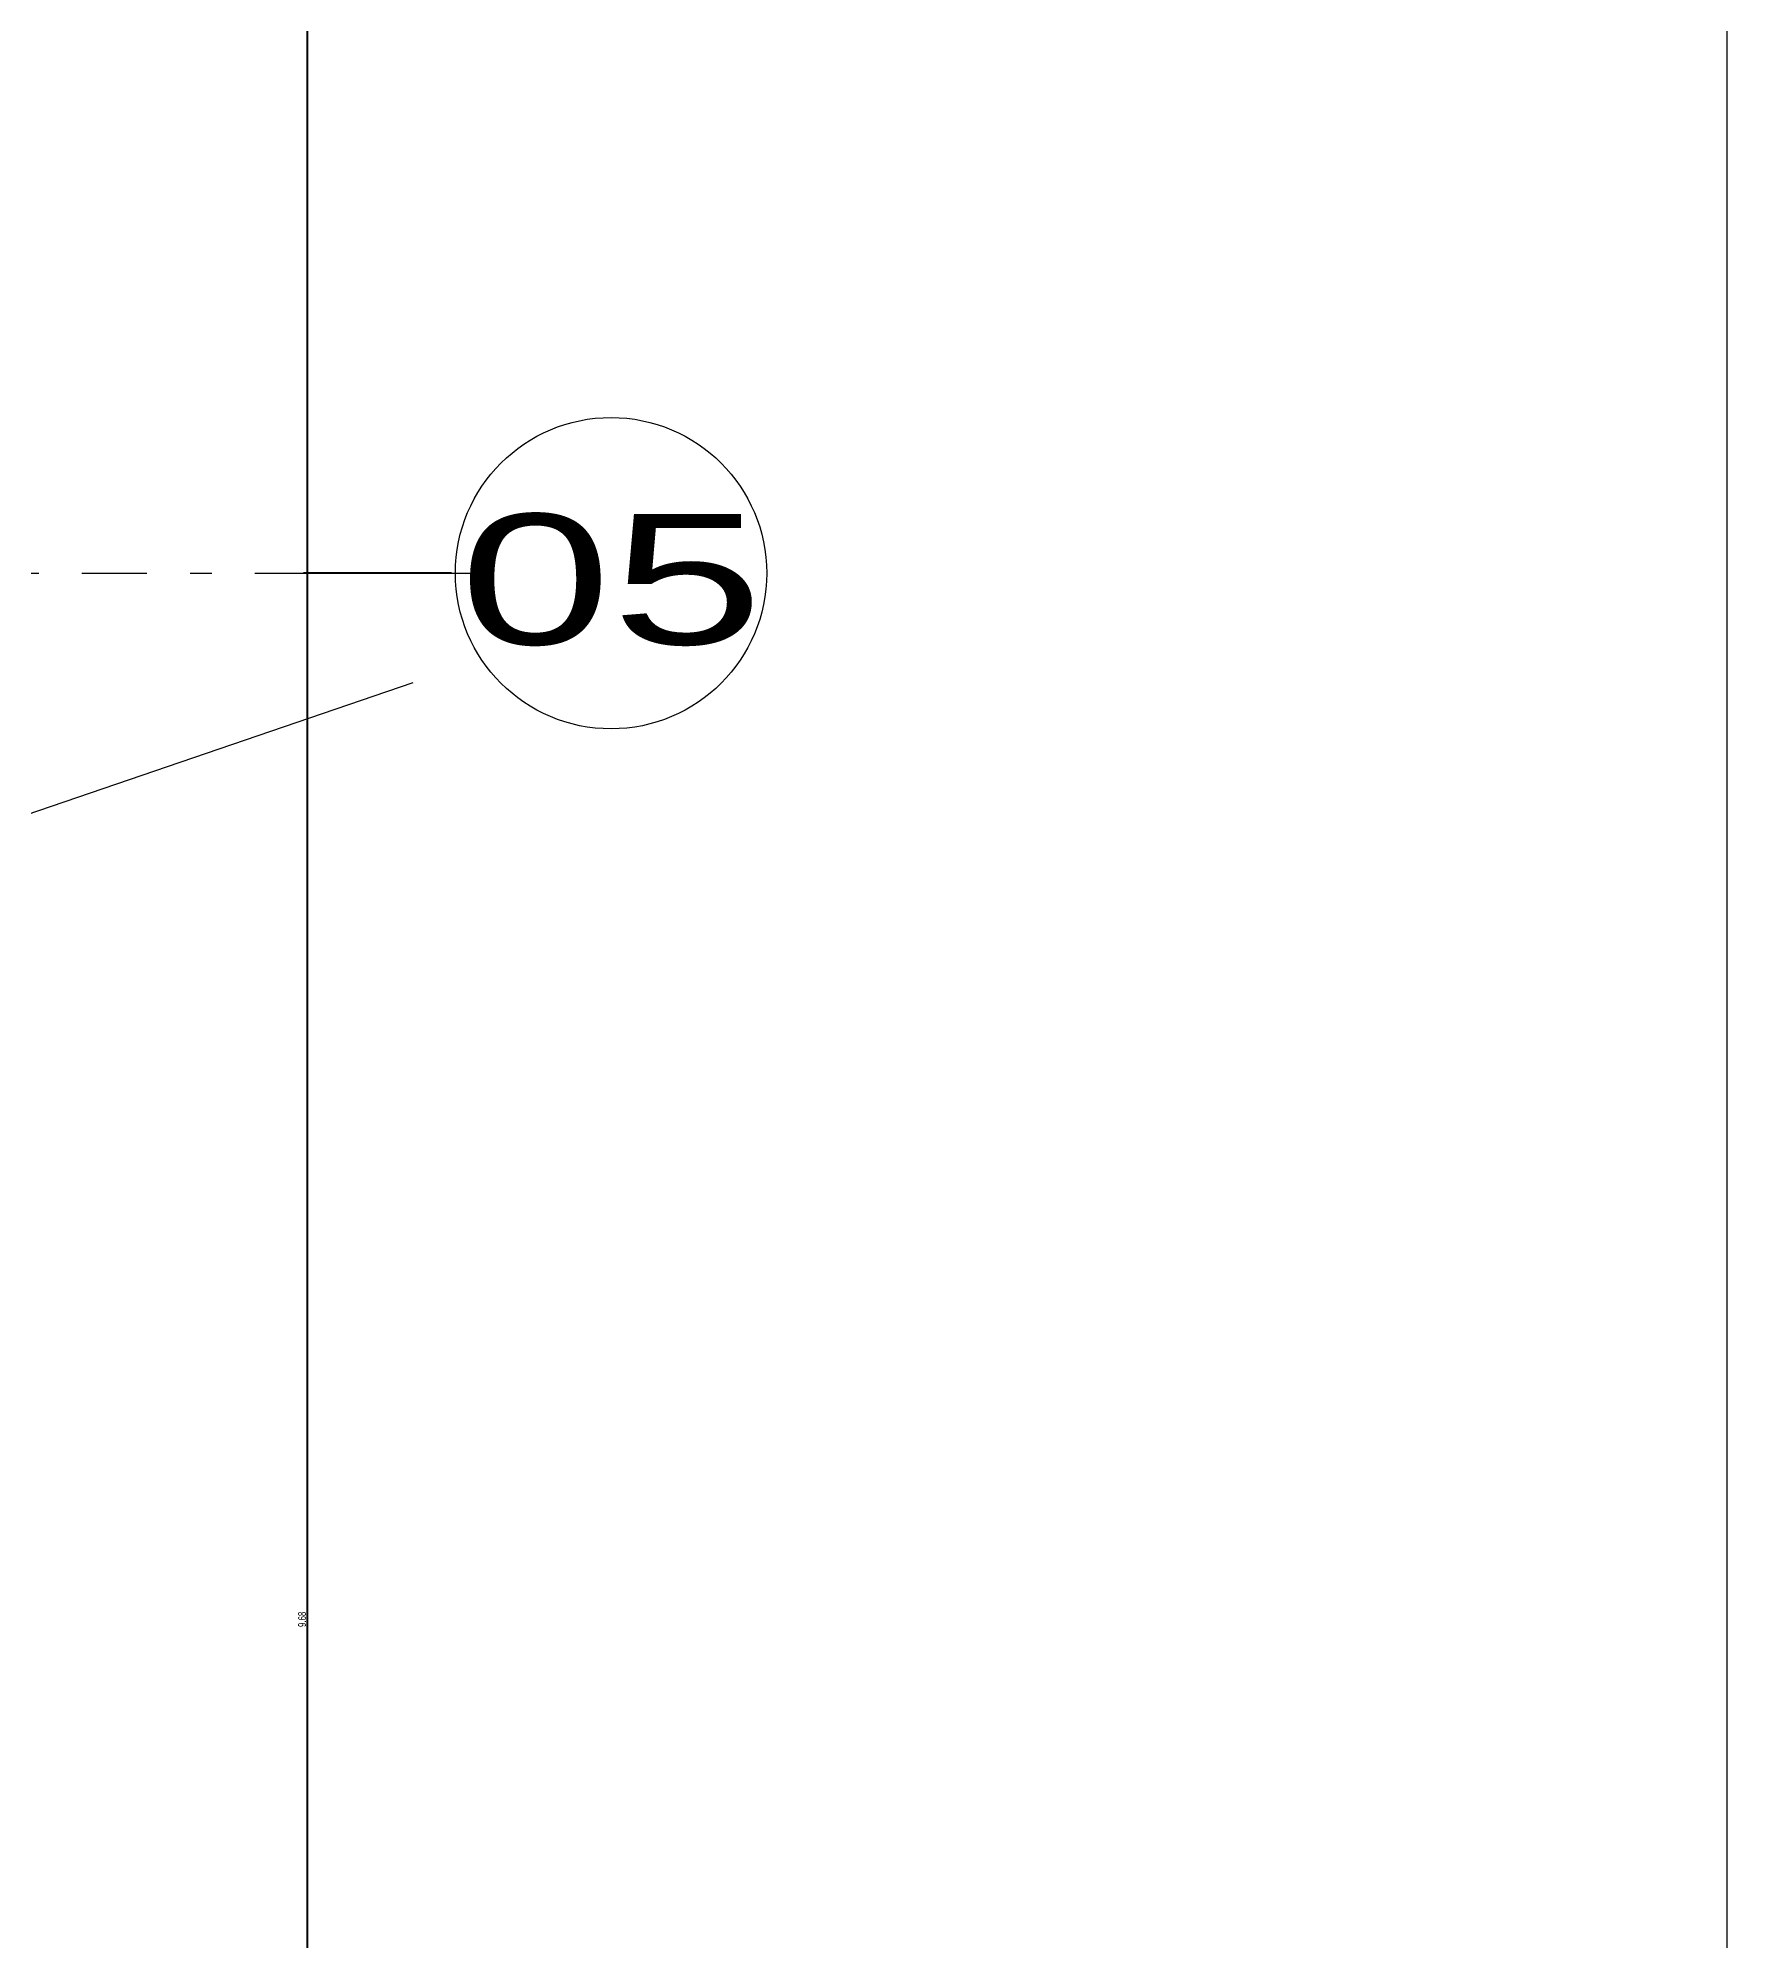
# Model space of a CAD drawing. Header units: millimetres. Extents: x 3781 to 4924, y 1639 to 1721.
# Drawn here: x 3939.69 to 3947.5, y 1661.88 to 1670.68 of the extents above; entities that cross this region are included whole.
import ezdxf

# ---------------------------------------------------------------- set-up
doc = ezdxf.new("R2010")
doc.units = ezdxf.units.MM
doc.linetypes.add('CENTER', pattern=[0.7, 0.3, -0.2, 0, -0.2])
doc.layers.get('Defpoints').update_dxf_attribs({"color": 255})
for name, color, linetype in [('1amobla', 2, 'Continuous'), ('_ACHU3', 253, 'Continuous'), ('EJE-ESTRUCTURA', 1, 'CENTER'), ('JCA_COTAS', 1, 'Continuous'), ('JCA_TEXTO1', 2, 'Continuous'), ('JCA_TEXTO2', 3, 'Continuous'), ('LINEA-1', 1, 'Continuous')]:
    doc.layers.add(name, color=color, linetype=linetype)
doc.layers.add('Muro', color=4, linetype='Continuous', lineweight=40)
doc.styles.add('ROMANS', font='arial.ttf', dxfattribs={"width": 0.7})
doc.styles.add('style2', font='arial.ttf', dxfattribs={"width": 1.5})
doc.dimstyles.new('1-10', dxfattribs={"dimscale": 10, "dimtxt": 0.0037, "dimasz": 0.001, "dimexe": 0.0018, "dimexo": 0.0018, "dimgap": 0.0005, "dimtad": 1, "dimzin": 4, "dimdsep": 46, "dimtxsty": 'ROMANS', "dimblk": 'ARCHTICK', "dimcen": 0.003, "dimdle": 0.0015, "dimclrd": 1, "dimclre": 1, "dimclrt": 4, "dimadec": 0, "dimazin": 0, "dimtfac": 1, "dimtix": 1, "dimtmove": 2, "dimatfit": 3, "dimldrblk": 'flecha', "dimfxl": 1, "dimtolj": 1, "dimtzin": 4, "dimarcsym": 0})

# ---------------------------------------------------------------- blocks, each defined once
blk = doc.blocks.new('_ArchTick')
at = {"color": 0, "linetype": 'ByBlock', "const_width": 0.15}
blk.add_lwpolyline([(-0.5, -0.5), (0.5, 0.5)], dxfattribs=at)
blk = doc.blocks.new('*D39')
at = {"layer": 'Defpoints', "color": 0, "transparency": 16777216}
for p in [(-46.7015, -6685.9988), (-47.3863, -6693.9988), (-46.7015, -6693.9988)]:
    blk.add_point(p, dxfattribs=at)
at = {"layer": 'JCA_COTAS', "color": 1, "lineweight": -2, "transparency": 16777216}
for p, q in [((-46.7195, -6685.9988), (-47.4043, -6685.9988)), ((-47.3863, -6685.9838), (-47.3863, -6694.0138)), ((-46.7195, -6693.9988), (-47.4043, -6693.9988))]:
    blk.add_line(p, q, dxfattribs=at)
at = {"layer": 'JCA_COTAS', "color": 1, "lineweight": -2, "transparency": 16777216, "xscale": 0.01, "yscale": 0.01, "zscale": 0.01}
for p, rotation in [((-47.3863, -6685.9988), 90), ((-47.3863, -6693.9988), 270)]:
    blk.add_blockref('_ArchTick', p, dxfattribs=dict(at, rotation=rotation))
at = {"layer": 'JCA_COTAS', "color": 4, "transparency": 16777216, "insert": (-47.4102, -6689.9988), "char_height": 0.037, "attachment_point": 5, "rotation": 90, "style": 'ROMANS'}
blk.add_mtext('\\A1;8.00', dxfattribs=at)
blk = doc.blocks.new('flecha')
at = {"layer": '_ACHU3', "linetype": 'Continuous', "lineweight": 0}
h = blk.add_hatch(color=255, dxfattribs=at)
h.dxf.hatch_style = 1
h.paths.add_polyline_path([(0, 0), (2.44, 0.43), (2.44, 0.02), (4, 0.03), (4, -0.03), (2.44, -0.04), (2.44, -0.43)])
at = {"layer": '_ACHU3', "linetype": 'Continuous', "lineweight": 0, "flags": 128}
blk.add_lwpolyline([(0, 0), (2.44, 0.43), (2.44, 0.02), (2.44, 0.02), (4, 0.03), (4, -0.03), (2.44, -0.04), (2.44, -0.43), (0, 0)], dxfattribs=at)
blk = doc.blocks.new('*D40')
at = {"layer": 'Defpoints', "color": 0, "transparency": 16777216}
for p in [(-46.7015, -6693.9988), (-47.3863, -6703.6738), (-46.7015, -6703.6738)]:
    blk.add_point(p, dxfattribs=at)
at = {"layer": 'JCA_COTAS', "color": 1, "lineweight": -2, "transparency": 16777216}
for p, q in [((-46.7195, -6693.9988), (-47.4043, -6693.9988)), ((-47.3863, -6693.9838), (-47.3863, -6703.6888)), ((-46.7195, -6703.6738), (-47.4043, -6703.6738))]:
    blk.add_line(p, q, dxfattribs=at)
at = {"layer": 'JCA_COTAS', "color": 1, "lineweight": -2, "transparency": 16777216, "xscale": 0.01, "yscale": 0.01, "zscale": 0.01}
for p, rotation in [((-47.3863, -6693.9988), 90), ((-47.3863, -6703.6738), 270)]:
    blk.add_blockref('_ArchTick', p, dxfattribs=dict(at, rotation=rotation))
at = {"layer": 'JCA_COTAS', "color": 4, "transparency": 16777216, "insert": (-47.4102, -6698.8363), "char_height": 0.037, "attachment_point": 5, "rotation": 90, "style": 'ROMANS'}
blk.add_mtext('\\A1;9.68', dxfattribs=at)
blk = doc.blocks.new('estructura etapa 3')
at = {"layer": 'EJE-ESTRUCTURA'}
blk.add_line((-93.2282, -6693.9988), (-46.5015, -6693.9988), dxfattribs=at)
at = {"layer": 'JCA_TEXTO1', "linetype": 'Continuous'}
blk.add_circle((-45.9817, -6693.9988), 0.7198, dxfattribs=at)
at = {"layer": 'JCA_TEXTO2', "style": 'style2', "width": 1.5}
blk.add_text('05', height=0.60307, rotation=0.02931, dxfattribs=at).set_placement((-46.6829, -6694.3285))
at = {"layer": 'JCA_COTAS'}
for base, p1, p2, picture, middle in [((-47.3863, -6693.9988), (-46.7015, -6685.9988), (-46.7015, -6693.9988), '*D39', (-47.4102, -6689.9988)), ((-47.38635, -6703.67384), (-46.70152, -6693.99883), (-46.70152, -6703.67384), '*D40', (-47.41024, -6698.83633))]:
    dim = blk.add_linear_dim(base=base, p1=p1, p2=p2, angle=90, dimstyle='1-10', dxfattribs=at)
    dim.commit()
    dim.dimension.update_dxf_attribs({"geometry": picture, "text_midpoint": middle})

msp = doc.modelspace()

# ---------------------------------------------------------------- linework, layer by layer
at = {"layer": '1amobla', "color": 7, "linetype": 'Continuous', "ltscale": 0.3, "true_color": 0xffffff}
msp.add_lwpolyline([(3889.0548, 1712.3872), (3947.5028, 1712.3872), (3947.5028, 1639.4023), (3889.0548, 1639.4023)], close=True, dxfattribs=at)
at = {"layer": 'LINEA-1'}
msp.add_lwpolyline([(3931.406, 1664.2715), (3935.8815, 1665.8012), (3935.5636, 1666.8264), (3936.9164, 1664.9903), (3936.5303, 1666.023), (3941.4274, 1667.6968)], dxfattribs=at)

# ---------------------------------------------------------------- block references
at = {"layer": 'Muro'}
msp.add_blockref('estructura etapa 3', (3988.3242, 8362.2017), dxfattribs=at)

doc.saveas('drawing.dxf')
